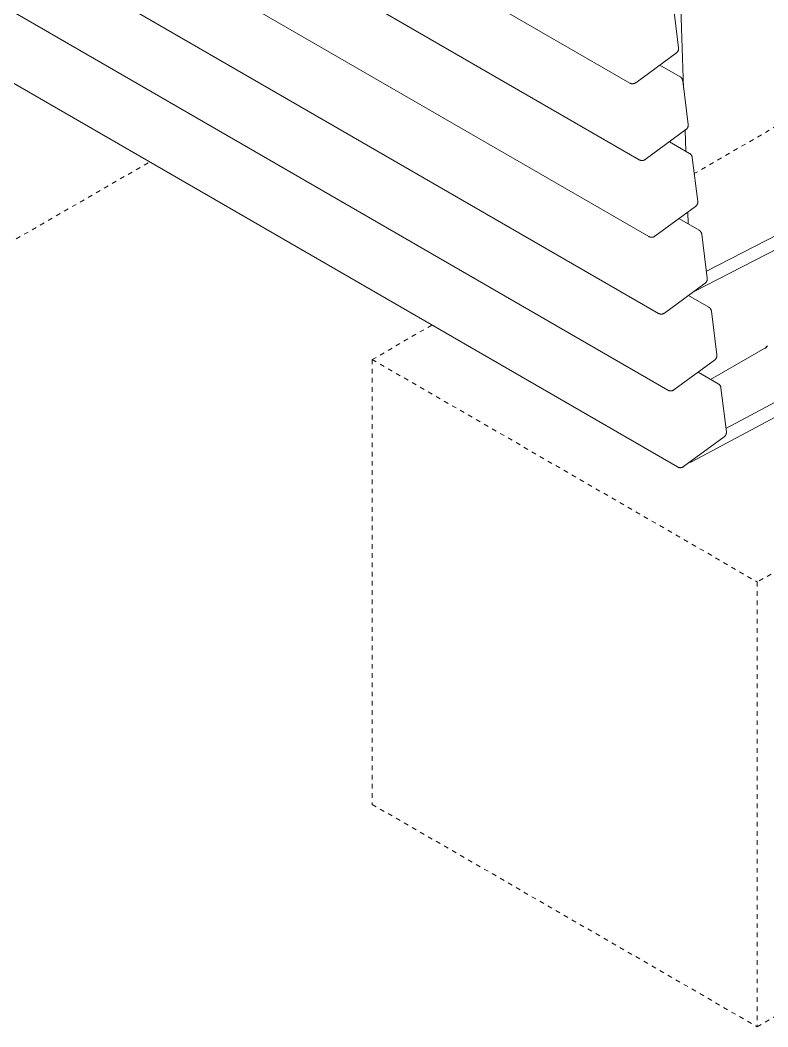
# Model space of a CAD drawing. Header units: inches. Extents: x -12 to 193, y -19 to 105.
# Drawn here: x 151.07 to 167.29, y 3.38 to 25.2 of the extents above; entities that cross this region are included whole.
import ezdxf

# ---------------------------------------------------------------- set-up
doc = ezdxf.new("R2010")
doc.units = ezdxf.units.IN
doc.linetypes.add('HIDDEN', pattern=[1.905, 1.27, -0.635])
doc.layers.add('ZANO_R', color=7, linetype='Continuous', lineweight=0)
doc.layers.add('ZANO_R_przerywana', color=250, linetype='HIDDEN', lineweight=0)

msp = doc.modelspace()

# ---------------------------------------------------------------- linework, layer by layer
at = {"layer": 'ZANO_R'}
for p, q in [((164.29228, 23.83935), (114.34942, 52.67388)), ((164.4996, 22.17489), (114.55673, 51.00941)), ((164.70691, 20.51042), (114.76405, 49.34495)), ((164.91423, 18.84595), (114.97136, 47.68048)), ((165.12154, 17.18148), (115.17868, 46.01601)), ((165.32886, 15.51702), (115.38599, 44.35155)), ((165.46036, 23.72857), (165.33662, 27.38497)), ((165.23301, 25.55392), (165.35147, 24.60279)), ((165.30405, 24.4929), (164.42112, 23.84635)), ((165.30727, 24.49535), (165.30405, 24.4929)), ((165.31041, 24.4979), (165.30727, 24.49535)), ((165.31346, 24.50057), (165.31041, 24.4979)), ((165.31642, 24.50333), (165.31346, 24.50057)), ((165.31928, 24.5062), (165.31642, 24.50333)), ((165.32204, 24.50916), (165.31928, 24.5062)), ((165.3247, 24.51221), (165.32204, 24.50916)), ((165.32725, 24.51536), (165.3247, 24.51221)), ((165.32969, 24.51859), (165.32725, 24.51536)), ((165.33202, 24.5219), (165.32969, 24.51859)), ((165.33423, 24.52529), (165.33202, 24.5219)), ((165.33633, 24.52875), (165.33423, 24.52529)), ((165.33831, 24.53228), (165.33633, 24.52875)), ((165.34016, 24.53588), (165.33831, 24.53228)), ((165.34189, 24.53954), (165.34016, 24.53588)), ((165.3435, 24.54326), (165.34189, 24.53954)), ((165.34497, 24.54703), (165.3435, 24.54326)), ((165.34632, 24.55085), (165.34497, 24.54703)), ((165.34753, 24.55471), (165.34632, 24.55085)), ((165.34861, 24.55861), (165.34753, 24.55471)), ((165.34956, 24.56255), (165.34861, 24.55861)), ((165.35037, 24.56651), (165.34956, 24.56255)), ((165.35105, 24.57051), (165.35037, 24.56651)), ((165.35158, 24.57452), (165.35105, 24.57051)), ((165.35147, 24.60279), (165.3519, 24.59877)), ((165.35198, 24.57855), (165.35158, 24.57452)), ((165.3519, 24.59877), (165.3522, 24.59473)), ((165.35224, 24.58259), (165.35198, 24.57855)), ((165.3522, 24.59473), (165.35235, 24.59068)), ((165.35237, 24.58663), (165.35224, 24.58259)), ((165.35235, 24.59068), (165.35237, 24.58663)), ((164.94467, 24.22973), (165.38217, 23.97714)), ((164.29579, 23.83741), (164.29228, 23.83935)), ((164.29937, 23.83558), (164.29579, 23.83741)), ((164.303, 23.83387), (164.29937, 23.83558)), ((164.30669, 23.83229), (164.303, 23.83387)), ((164.31043, 23.83084), (164.30669, 23.83229)), ((164.31422, 23.82951), (164.31043, 23.83084)), ((164.31805, 23.82832), (164.31422, 23.82951)), ((164.32192, 23.82725), (164.31805, 23.82832)), ((164.32583, 23.82632), (164.32192, 23.82725)), ((164.32976, 23.82552), (164.32583, 23.82632)), ((164.33372, 23.82485), (164.32976, 23.82552)), ((164.3377, 23.82432), (164.33372, 23.82485)), ((164.3417, 23.82392), (164.3377, 23.82432)), ((164.3457, 23.82366), (164.3417, 23.82392)), ((164.34971, 23.82354), (164.3457, 23.82366)), ((164.35373, 23.82355), (164.34971, 23.82354)), ((164.35774, 23.8237), (164.35373, 23.82355)), ((164.36174, 23.82399), (164.35774, 23.8237)), ((164.36574, 23.82441), (164.36174, 23.82399)), ((164.36971, 23.82497), (164.36574, 23.82441)), ((164.37367, 23.82566), (164.36971, 23.82497)), ((164.37759, 23.82649), (164.37367, 23.82566)), ((164.38149, 23.82744), (164.37759, 23.82649)), ((164.38536, 23.82854), (164.38149, 23.82744)), ((164.38918, 23.82976), (164.38536, 23.82854)), ((164.39296, 23.83111), (164.38918, 23.82976)), ((164.39669, 23.83259), (164.39296, 23.83111)), ((164.40037, 23.83419), (164.39669, 23.83259)), ((164.404, 23.83592), (164.40037, 23.83419)), ((164.40756, 23.83777), (164.404, 23.83592)), ((164.41106, 23.83974), (164.40756, 23.83777)), ((164.41448, 23.84183), (164.41106, 23.83974)), ((164.41784, 23.84403), (164.41448, 23.84183)), ((164.42112, 23.84635), (164.41784, 23.84403)), ((165.38217, 23.97714), (165.38563, 23.97506)), ((165.38563, 23.97506), (165.38902, 23.97286)), ((165.38902, 23.97286), (165.39234, 23.97055)), ((165.39234, 23.97055), (165.39557, 23.96813)), ((165.39557, 23.96813), (165.39871, 23.9656)), ((165.39871, 23.9656), (165.40177, 23.96296)), ((165.40177, 23.96296), (165.40474, 23.96022)), ((165.40474, 23.96022), (165.40761, 23.95738)), ((165.40761, 23.95738), (165.41038, 23.95444)), ((165.41038, 23.95444), (165.41305, 23.95141)), ((165.41305, 23.95141), (165.41562, 23.94829)), ((165.41562, 23.94829), (165.41807, 23.94509)), ((165.41807, 23.94509), (165.42042, 23.9418)), ((165.42042, 23.9418), (165.42265, 23.93843)), ((165.42265, 23.93843), (165.42477, 23.93499)), ((165.42477, 23.93499), (165.42676, 23.93148)), ((165.42676, 23.93148), (165.42864, 23.92791)), ((165.42864, 23.92791), (165.43039, 23.92427)), ((165.43039, 23.92427), (165.43202, 23.92057)), ((165.43202, 23.92057), (165.43352, 23.91682)), ((165.43352, 23.91682), (165.43489, 23.91302)), ((165.43489, 23.91302), (165.43613, 23.90918)), ((165.43613, 23.90918), (165.43724, 23.90529)), ((165.43724, 23.90529), (165.43821, 23.90137)), ((165.43821, 23.90137), (165.43905, 23.89742)), ((165.43905, 23.89742), (165.43975, 23.89345)), ((165.43975, 23.89345), (165.44032, 23.88945)), ((165.44032, 23.88945), (165.55879, 22.93832)), ((173.58784, 23.38697), (165.68696, 19.31849)), ((173.30945, 23.5477), (165.95461, 19.7604)), ((165.55879, 22.93832), (165.55922, 22.9343)), ((165.5593, 22.91408), (165.5589, 22.91005)), ((165.55922, 22.9343), (165.55951, 22.93026)), ((165.55956, 22.91812), (165.5593, 22.91408)), ((165.55951, 22.93026), (165.55967, 22.92622)), ((165.55968, 22.92217), (165.55956, 22.91812)), ((165.55967, 22.92622), (165.55968, 22.92217)), ((165.51136, 22.82843), (164.62843, 22.18188)), ((165.50666, 22.36049), (165.49132, 22.81375)), ((165.51459, 22.83088), (165.51136, 22.82843)), ((165.51773, 22.83344), (165.51459, 22.83088)), ((165.52078, 22.8361), (165.51773, 22.83344)), ((165.52373, 22.83887), (165.52078, 22.8361)), ((165.52659, 22.84173), (165.52373, 22.83887)), ((165.52935, 22.84469), (165.52659, 22.84173)), ((165.53201, 22.84775), (165.52935, 22.84469)), ((165.53456, 22.85089), (165.53201, 22.84775)), ((165.537, 22.85412), (165.53456, 22.85089)), ((165.53933, 22.85743), (165.537, 22.85412)), ((165.54155, 22.86082), (165.53933, 22.85743)), ((165.54365, 22.86428), (165.54155, 22.86082)), ((165.54562, 22.86782), (165.54365, 22.86428)), ((165.54748, 22.87142), (165.54562, 22.86782)), ((165.54921, 22.87508), (165.54748, 22.87142)), ((165.55081, 22.87879), (165.54921, 22.87508)), ((165.55229, 22.88256), (165.55081, 22.87879)), ((165.55363, 22.88638), (165.55229, 22.88256)), ((165.55485, 22.89024), (165.55363, 22.88638)), ((165.55593, 22.89414), (165.55485, 22.89024)), ((165.55688, 22.89808), (165.55593, 22.89414)), ((165.55769, 22.90205), (165.55688, 22.89808)), ((165.55836, 22.90604), (165.55769, 22.90205)), ((165.5589, 22.91005), (165.55836, 22.90604)), ((165.15198, 22.56526), (165.58949, 22.31267)), ((165.58949, 22.31267), (165.59295, 22.31059)), ((165.59295, 22.31059), (165.59634, 22.30839)), ((165.59634, 22.30839), (165.59965, 22.30608)), ((165.59965, 22.30608), (165.60288, 22.30366)), ((165.60288, 22.30366), (165.60603, 22.30113)), ((165.60603, 22.30113), (165.60909, 22.29849)), ((165.60909, 22.29849), (165.61205, 22.29575)), ((165.61205, 22.29575), (165.61493, 22.29291)), ((165.61493, 22.29291), (165.6177, 22.28997)), ((165.6177, 22.28997), (165.62037, 22.28694)), ((165.62037, 22.28694), (165.62293, 22.28382)), ((165.62293, 22.28382), (165.62539, 22.28062)), ((165.62539, 22.28062), (165.62774, 22.27733)), ((165.62774, 22.27733), (165.62997, 22.27397)), ((165.62997, 22.27397), (165.63208, 22.27053)), ((165.63208, 22.27053), (165.63408, 22.26701)), ((165.63408, 22.26701), (165.63596, 22.26344)), ((165.63596, 22.26344), (165.63771, 22.2598)), ((165.63771, 22.2598), (165.63933, 22.2561)), ((164.50311, 22.17294), (164.4996, 22.17489)), ((164.50668, 22.17111), (164.50311, 22.17294)), ((164.51032, 22.16941), (164.50668, 22.17111)), ((164.51401, 22.16783), (164.51032, 22.16941)), ((164.51775, 22.16637), (164.51401, 22.16783)), ((164.52154, 22.16505), (164.51775, 22.16637)), ((164.52537, 22.16385), (164.52154, 22.16505)), ((164.52924, 22.16278), (164.52537, 22.16385)), ((164.53314, 22.16185), (164.52924, 22.16278)), ((164.53708, 22.16105), (164.53314, 22.16185)), ((164.54104, 22.16038), (164.53708, 22.16105)), ((164.54502, 22.15985), (164.54104, 22.16038)), ((164.54901, 22.15946), (164.54502, 22.15985)), ((164.55302, 22.1592), (164.54901, 22.15946)), ((164.55703, 22.15907), (164.55302, 22.1592)), ((164.56104, 22.15909), (164.55703, 22.15907)), ((164.56505, 22.15924), (164.56104, 22.15909)), ((164.56906, 22.15952), (164.56505, 22.15924)), ((164.57305, 22.15994), (164.56906, 22.15952)), ((164.57703, 22.1605), (164.57305, 22.15994)), ((164.58098, 22.16119), (164.57703, 22.1605)), ((164.58491, 22.16202), (164.58098, 22.16119)), ((164.58881, 22.16298), (164.58491, 22.16202)), ((164.59267, 22.16407), (164.58881, 22.16298)), ((164.5965, 22.16529), (164.59267, 22.16407)), ((164.60028, 22.16664), (164.5965, 22.16529)), ((164.60401, 22.16812), (164.60028, 22.16664)), ((164.60769, 22.16972), (164.60401, 22.16812)), ((164.61131, 22.17145), (164.60769, 22.16972)), ((164.61487, 22.1733), (164.61131, 22.17145)), ((164.61837, 22.17527), (164.61487, 22.1733)), ((164.6218, 22.17736), (164.61837, 22.17527)), ((164.62515, 22.17956), (164.6218, 22.17736)), ((164.62843, 22.18188), (164.62515, 22.17956)), ((165.63933, 22.2561), (165.64083, 22.25235)), ((165.64083, 22.25235), (165.6422, 22.24855)), ((165.6422, 22.24855), (165.64344, 22.24471)), ((165.64344, 22.24471), (165.64455, 22.24083)), ((165.64455, 22.24083), (165.64553, 22.23691)), ((165.64553, 22.23691), (165.64637, 22.23296)), ((165.64637, 22.23296), (165.64707, 22.22898)), ((165.64707, 22.22898), (165.64764, 22.22498)), ((165.64764, 22.22498), (165.7661, 21.27386)), ((165.72504, 21.16897), (165.7219, 21.16641)), ((165.72809, 21.17163), (165.72504, 21.16897)), ((165.73105, 21.1744), (165.72809, 21.17163)), ((165.73391, 21.17726), (165.73105, 21.1744)), ((165.73667, 21.18023), (165.73391, 21.17726)), ((165.73933, 21.18328), (165.73667, 21.18023)), ((165.74188, 21.18642), (165.73933, 21.18328)), ((165.74432, 21.18965), (165.74188, 21.18642)), ((165.74665, 21.19296), (165.74432, 21.18965)), ((165.74886, 21.19635), (165.74665, 21.19296)), ((165.75096, 21.19982), (165.74886, 21.19635)), ((165.75294, 21.20335), (165.75096, 21.19982)), ((165.75479, 21.20695), (165.75294, 21.20335)), ((165.75652, 21.21061), (165.75479, 21.20695)), ((165.75813, 21.21433), (165.75652, 21.21061)), ((165.7596, 21.2181), (165.75813, 21.21433)), ((165.76095, 21.22191), (165.7596, 21.2181)), ((165.76216, 21.22578), (165.76095, 21.22191)), ((165.76324, 21.22968), (165.76216, 21.22578)), ((165.76419, 21.23361), (165.76324, 21.22968)), ((165.765, 21.23758), (165.76419, 21.23361)), ((165.76568, 21.24157), (165.765, 21.23758)), ((165.76621, 21.24558), (165.76568, 21.24157)), ((165.7661, 21.27386), (165.76653, 21.26983)), ((165.76661, 21.24961), (165.76621, 21.24558)), ((165.76653, 21.26983), (165.76683, 21.26579)), ((165.76688, 21.25365), (165.76661, 21.24961)), ((165.76683, 21.26579), (165.76698, 21.26175)), ((165.767, 21.2577), (165.76688, 21.25365)), ((165.76698, 21.26175), (165.767, 21.2577)), ((165.71868, 21.16397), (164.83575, 20.51741)), ((165.55998, 20.78493), (165.5513, 21.0414)), ((165.7219, 21.16641), (165.71868, 21.16397)), ((166.37923, 16.35123), (175.1502, 21.03517)), ((165.3593, 20.9008), (165.7968, 20.6482)), ((164.83247, 20.5151), (164.82911, 20.51289)), ((164.83575, 20.51741), (164.83247, 20.5151)), ((165.64288, 15.63654), (175.1502, 20.71371)), ((165.7968, 20.6482), (165.80027, 20.64612)), ((165.80027, 20.64612), (165.80365, 20.64393)), ((165.80365, 20.64393), (165.80697, 20.64162)), ((165.80697, 20.64162), (165.8102, 20.63919)), ((165.8102, 20.63919), (165.81335, 20.63666)), ((165.81335, 20.63666), (165.8164, 20.63402)), ((165.8164, 20.63402), (165.81937, 20.63128)), ((165.81937, 20.63128), (165.82224, 20.62844)), ((165.82224, 20.62844), (165.82501, 20.62551)), ((165.82501, 20.62551), (165.82768, 20.62248)), ((165.82768, 20.62248), (165.83025, 20.61936)), ((165.83025, 20.61936), (165.83271, 20.61615)), ((165.83271, 20.61615), (165.83505, 20.61286)), ((165.83505, 20.61286), (165.83728, 20.6095)), ((165.83728, 20.6095), (165.8394, 20.60606)), ((165.8394, 20.60606), (165.8414, 20.60255)), ((165.8414, 20.60255), (165.84327, 20.59897)), ((165.84327, 20.59897), (165.84502, 20.59533)), ((165.84502, 20.59533), (165.84665, 20.59164)), ((165.84665, 20.59164), (165.84815, 20.58789)), ((165.84815, 20.58789), (165.84952, 20.58409)), ((165.84952, 20.58409), (165.85076, 20.58024)), ((165.85076, 20.58024), (165.85187, 20.57636)), ((165.85187, 20.57636), (165.85284, 20.57244)), ((165.85284, 20.57244), (165.85368, 20.56849)), ((165.85368, 20.56849), (165.85438, 20.56451)), ((165.85438, 20.56451), (165.85495, 20.56051)), ((165.85495, 20.56051), (165.97342, 19.60939)), ((164.71042, 20.50847), (164.70691, 20.51042)), ((164.714, 20.50664), (164.71042, 20.50847)), ((164.71763, 20.50494), (164.714, 20.50664)), ((164.72132, 20.50336), (164.71763, 20.50494)), ((164.72506, 20.5019), (164.72132, 20.50336)), ((164.72885, 20.50058), (164.72506, 20.5019)), ((164.73268, 20.49938), (164.72885, 20.50058)), ((164.73655, 20.49832), (164.73268, 20.49938)), ((164.74046, 20.49738), (164.73655, 20.49832)), ((164.74439, 20.49658), (164.74046, 20.49738)), ((164.74835, 20.49592), (164.74439, 20.49658)), ((164.75233, 20.49539), (164.74835, 20.49592)), ((164.75633, 20.49499), (164.75233, 20.49539)), ((164.76033, 20.49473), (164.75633, 20.49499)), ((164.76434, 20.49461), (164.76033, 20.49473)), ((164.76836, 20.49462), (164.76434, 20.49461)), ((164.77237, 20.49477), (164.76836, 20.49462)), ((164.77637, 20.49505), (164.77237, 20.49477)), ((164.78037, 20.49548), (164.77637, 20.49505)), ((164.78434, 20.49603), (164.78037, 20.49548)), ((164.7883, 20.49673), (164.78434, 20.49603)), ((164.79222, 20.49755), (164.7883, 20.49673)), ((164.79612, 20.49851), (164.79222, 20.49755)), ((164.79999, 20.4996), (164.79612, 20.49851)), ((164.80381, 20.50082), (164.79999, 20.4996)), ((164.80759, 20.50217), (164.80381, 20.50082)), ((164.81132, 20.50365), (164.80759, 20.50217)), ((164.815, 20.50526), (164.81132, 20.50365)), ((164.81863, 20.50698), (164.815, 20.50526)), ((164.82219, 20.50883), (164.81863, 20.50698)), ((164.82569, 20.51081), (164.82219, 20.50883)), ((164.82911, 20.51289), (164.82569, 20.51081)), ((165.92599, 19.4995), (165.04306, 18.85295)), ((165.92922, 19.50195), (165.92599, 19.4995)), ((165.93236, 19.5045), (165.92922, 19.50195)), ((165.93541, 19.50717), (165.93236, 19.5045)), ((165.93836, 19.50993), (165.93541, 19.50717)), ((165.94122, 19.5128), (165.93836, 19.50993)), ((165.94399, 19.51576), (165.94122, 19.5128)), ((165.94664, 19.51881), (165.94399, 19.51576)), ((165.94919, 19.52196), (165.94664, 19.51881)), ((165.95163, 19.52519), (165.94919, 19.52196)), ((165.95396, 19.5285), (165.95163, 19.52519)), ((165.95618, 19.53189), (165.95396, 19.5285)), ((165.95828, 19.53535), (165.95618, 19.53189)), ((165.96025, 19.53888), (165.95828, 19.53535)), ((165.96211, 19.54248), (165.96025, 19.53888)), ((165.96384, 19.54614), (165.96211, 19.54248)), ((165.96544, 19.54986), (165.96384, 19.54614)), ((165.96692, 19.55363), (165.96544, 19.54986)), ((165.96826, 19.55745), (165.96692, 19.55363)), ((165.96948, 19.56131), (165.96826, 19.55745)), ((165.97056, 19.56521), (165.96948, 19.56131)), ((165.97151, 19.56915), (165.97056, 19.56521)), ((165.97232, 19.57311), (165.97151, 19.56915)), ((165.97299, 19.5771), (165.97232, 19.57311)), ((165.97353, 19.58112), (165.97299, 19.5771)), ((165.97342, 19.60939), (165.97385, 19.60536)), ((165.97393, 19.58515), (165.97353, 19.58112)), ((165.97385, 19.60536), (165.97414, 19.60133)), ((165.97419, 19.58919), (165.97393, 19.58515)), ((165.97414, 19.60133), (165.9743, 19.59728)), ((165.97431, 19.59323), (165.97419, 19.58919)), ((165.9743, 19.59728), (165.97431, 19.59323)), ((165.56661, 19.23633), (166.00412, 18.98373)), ((165.67207, 19.3124), (165.66948, 19.31166)), ((165.67462, 19.31322), (165.67207, 19.3124)), ((165.67715, 19.31412), (165.67462, 19.31322)), ((165.67966, 19.3151), (165.67715, 19.31412)), ((165.68213, 19.31615), (165.67966, 19.3151)), ((165.68456, 19.31728), (165.68213, 19.31615)), ((165.68696, 19.31849), (165.68456, 19.31728)), ((164.91774, 18.844), (164.91423, 18.84595)), ((164.92131, 18.84218), (164.91774, 18.844)), ((164.92495, 18.84047), (164.92131, 18.84218)), ((164.92864, 18.83889), (164.92495, 18.84047)), ((164.93238, 18.83744), (164.92864, 18.83889)), ((164.93617, 18.83611), (164.93238, 18.83744)), ((164.94, 18.83491), (164.93617, 18.83611)), ((164.94387, 18.83385), (164.94, 18.83491)), ((164.94777, 18.83292), (164.94387, 18.83385)), ((164.95171, 18.83212), (164.94777, 18.83292)), ((164.95567, 18.83145), (164.95171, 18.83212)), ((164.95965, 18.83092), (164.95567, 18.83145)), ((164.96364, 18.83052), (164.95965, 18.83092)), ((164.96765, 18.83026), (164.96364, 18.83052)), ((164.97166, 18.83014), (164.96765, 18.83026)), ((164.97567, 18.83015), (164.97166, 18.83014)), ((164.97969, 18.8303), (164.97567, 18.83015)), ((164.98369, 18.83059), (164.97969, 18.8303)), ((164.98768, 18.83101), (164.98369, 18.83059)), ((164.99166, 18.83157), (164.98768, 18.83101)), ((164.99561, 18.83226), (164.99166, 18.83157)), ((164.99954, 18.83308), (164.99561, 18.83226)), ((165.00344, 18.83404), (164.99954, 18.83308)), ((165.0073, 18.83513), (165.00344, 18.83404)), ((165.01113, 18.83635), (165.0073, 18.83513)), ((165.01491, 18.83771), (165.01113, 18.83635)), ((165.01864, 18.83918), (165.01491, 18.83771)), ((165.02232, 18.84079), (165.01864, 18.83918)), ((165.02594, 18.84252), (165.02232, 18.84079)), ((165.0295, 18.84437), (165.02594, 18.84252)), ((165.033, 18.84634), (165.0295, 18.84437)), ((165.03643, 18.84843), (165.033, 18.84634)), ((165.03979, 18.85063), (165.03643, 18.84843)), ((165.04306, 18.85295), (165.03979, 18.85063)), ((166.00412, 18.98373), (166.00758, 18.98166)), ((166.00758, 18.98166), (166.01097, 18.97946)), ((166.01097, 18.97946), (166.01428, 18.97715)), ((166.01428, 18.97715), (166.01751, 18.97473)), ((166.01751, 18.97473), (166.02066, 18.9722)), ((166.02066, 18.9722), (166.02372, 18.96956)), ((166.02372, 18.96956), (166.02669, 18.96682)), ((166.02669, 18.96682), (166.02956, 18.96398)), ((166.02956, 18.96398), (166.03233, 18.96104)), ((166.03233, 18.96104), (166.035, 18.95801)), ((166.035, 18.95801), (166.03756, 18.95489)), ((166.03756, 18.95489), (166.04002, 18.95168)), ((166.04002, 18.95168), (166.04237, 18.9484)), ((166.04237, 18.9484), (166.0446, 18.94503)), ((166.0446, 18.94503), (166.04671, 18.94159)), ((166.04671, 18.94159), (166.04871, 18.93808)), ((166.04871, 18.93808), (166.05059, 18.9345)), ((166.05059, 18.9345), (166.05234, 18.93086)), ((166.05234, 18.93086), (166.05397, 18.92717)), ((166.05397, 18.92717), (166.05546, 18.92342)), ((166.05546, 18.92342), (166.05684, 18.91962)), ((166.05684, 18.91962), (166.05807, 18.91578)), ((166.05807, 18.91578), (166.05918, 18.91189)), ((166.05918, 18.91189), (166.06016, 18.90797)), ((166.06016, 18.90797), (166.061, 18.90402)), ((166.061, 18.90402), (166.0617, 18.90005)), ((166.0617, 18.90005), (166.06227, 18.89605)), ((166.06227, 18.89605), (166.18073, 17.94492)), ((167.24524, 18.1123), (167.24589, 18.11367)), ((167.24589, 18.11367), (167.24659, 18.11502)), ((167.24659, 18.11502), (167.24734, 18.11634)), ((167.24734, 18.11634), (167.24813, 18.11764)), ((167.24813, 18.11764), (167.24896, 18.11891)), ((167.24896, 18.11891), (167.24984, 18.12014)), ((167.24984, 18.12014), (167.25076, 18.12135)), ((167.25076, 18.12135), (167.25172, 18.12253)), ((167.25172, 18.12253), (167.25272, 18.12367)), ((167.25272, 18.12367), (167.25375, 18.12478)), ((167.25375, 18.12478), (167.25483, 18.12585)), ((167.25483, 18.12585), (167.25594, 18.12688)), ((167.25574, 18.12549), (167.25609, 18.12505)), ((167.25594, 18.12688), (167.25708, 18.12788)), ((167.25609, 18.12505), (167.25643, 18.1246)), ((167.25643, 18.1246), (167.25675, 18.12414)), ((167.25675, 18.12414), (167.25706, 18.12367)), ((167.25706, 18.12367), (167.25735, 18.12319)), ((167.25708, 18.12788), (167.25826, 18.12883)), ((167.25735, 18.12319), (167.25763, 18.1227)), ((167.25763, 18.1227), (167.25788, 18.1222)), ((167.25788, 18.1222), (167.25813, 18.12169)), ((167.25813, 18.12169), (167.25835, 18.12118)), ((167.25826, 18.12883), (167.25947, 18.12975)), ((167.25835, 18.12118), (167.25855, 18.12065)), ((167.25855, 18.12065), (167.25874, 18.12012)), ((167.25874, 18.12012), (167.25891, 18.11959)), ((167.25891, 18.11959), (167.25906, 18.11905)), ((167.25906, 18.11905), (167.25919, 18.1185)), ((167.25919, 18.1185), (167.2593, 18.11795)), ((167.2593, 18.11795), (167.25939, 18.1174)), ((167.25945, 18.11291), (167.25937, 18.11236)), ((167.25939, 18.1174), (167.25947, 18.11684)), ((167.25951, 18.11347), (167.25945, 18.11291)), ((167.25947, 18.12975), (167.26072, 18.13062)), ((167.25947, 18.11684), (167.25952, 18.11628)), ((167.25955, 18.11403), (167.25951, 18.11347)), ((167.25952, 18.11628), (167.25956, 18.11572)), ((167.25957, 18.11459), (167.25955, 18.11403)), ((167.25956, 18.11572), (167.25958, 18.11516)), ((167.25958, 18.11516), (167.25957, 18.11459)), ((167.26072, 18.13062), (167.26199, 18.13145)), ((167.26199, 18.13145), (167.26329, 18.13223)), ((167.26329, 18.13223), (167.26461, 18.13297)), ((167.26461, 18.13297), (167.26596, 18.13367)), ((167.26596, 18.13367), (167.26733, 18.13432)), ((167.26733, 18.13432), (167.26872, 18.13492)), ((167.26872, 18.13492), (167.27014, 18.13547)), ((167.27014, 18.13547), (167.27157, 18.13597)), ((167.27157, 18.13597), (167.27302, 18.13643)), ((167.27302, 18.13643), (167.27448, 18.13683)), ((167.27448, 18.13683), (167.27595, 18.13719)), ((167.27595, 18.13719), (167.27744, 18.13749)), ((167.27744, 18.13749), (167.27894, 18.13775)), ((167.27894, 18.13775), (167.28044, 18.13795)), ((167.28044, 18.13795), (167.28195, 18.1381)), ((167.28195, 18.1381), (167.28346, 18.1382)), ((167.28346, 18.1382), (167.28498, 18.13824)), ((167.28498, 18.13824), (167.2865, 18.13824)), ((167.2865, 18.13824), (167.28801, 18.13818)), ((167.22041, 18.09272), (166.04609, 17.41473)), ((166.17679, 17.89684), (166.17558, 17.89298)), ((166.17787, 17.90074), (166.17679, 17.89684)), ((166.17882, 17.90468), (166.17787, 17.90074)), ((166.17963, 17.90865), (166.17882, 17.90468)), ((166.18031, 17.91264), (166.17963, 17.90865)), ((166.18084, 17.91665), (166.18031, 17.91264)), ((166.18073, 17.94492), (166.18116, 17.9409)), ((166.18124, 17.92068), (166.18084, 17.91665)), ((166.18116, 17.9409), (166.18146, 17.93686)), ((166.18151, 17.92472), (166.18124, 17.92068)), ((166.18146, 17.93686), (166.18161, 17.93281)), ((166.18163, 17.92877), (166.18151, 17.92472)), ((166.18161, 17.93281), (166.18163, 17.92877)), ((167.22234, 18.09272), (167.22041, 18.09272)), ((167.22427, 18.09278), (167.22234, 18.09272)), ((167.22619, 18.0929), (167.22427, 18.09278)), ((167.22811, 18.0931), (167.22619, 18.0929)), ((167.23002, 18.09335), (167.22811, 18.0931)), ((167.23193, 18.09367), (167.23002, 18.09335)), ((167.23382, 18.09406), (167.23193, 18.09367)), ((167.23569, 18.09451), (167.23382, 18.09406)), ((167.23755, 18.09502), (167.23569, 18.09451)), ((167.23939, 18.09559), (167.23755, 18.09502)), ((167.24121, 18.09623), (167.23939, 18.09559)), ((167.24301, 18.09693), (167.24121, 18.09623)), ((167.2413, 18.09619), (167.24141, 18.0977)), ((167.24141, 18.0977), (167.24156, 18.09921)), ((167.24156, 18.09921), (167.24177, 18.10071)), ((167.24177, 18.10071), (167.24203, 18.10221)), ((167.24203, 18.10221), (167.24234, 18.10369)), ((167.24234, 18.10369), (167.2427, 18.10517)), ((167.2427, 18.10517), (167.24311, 18.10663)), ((167.24479, 18.09769), (167.24301, 18.09693)), ((167.24311, 18.10663), (167.24357, 18.10807)), ((167.24357, 18.10807), (167.24408, 18.1095)), ((167.24408, 18.1095), (167.24463, 18.11091)), ((167.24463, 18.11091), (167.24524, 18.1123)), ((167.24653, 18.0985), (167.24479, 18.09769)), ((167.24825, 18.09938), (167.24653, 18.0985)), ((167.24878, 18.09956), (167.24825, 18.09938)), ((167.24931, 18.09976), (167.24878, 18.09956)), ((167.24982, 18.09998), (167.24931, 18.09976)), ((167.25033, 18.10022), (167.24982, 18.09998)), ((167.25084, 18.10047), (167.25033, 18.10022)), ((167.25133, 18.10074), (167.25084, 18.10047)), ((167.25181, 18.10103), (167.25133, 18.10074)), ((167.25228, 18.10133), (167.25181, 18.10103)), ((167.25275, 18.10165), (167.25228, 18.10133)), ((167.2532, 18.10199), (167.25275, 18.10165)), ((167.25364, 18.10234), (167.2532, 18.10199)), ((167.25406, 18.1027), (167.25364, 18.10234)), ((167.25448, 18.10308), (167.25406, 18.1027)), ((167.25488, 18.10347), (167.25448, 18.10308)), ((167.25527, 18.10388), (167.25488, 18.10347)), ((167.25564, 18.1043), (167.25527, 18.10388)), ((167.256, 18.10474), (167.25564, 18.1043)), ((167.25634, 18.10518), (167.256, 18.10474)), ((167.25667, 18.10564), (167.25634, 18.10518)), ((167.25698, 18.1061), (167.25667, 18.10564)), ((167.25727, 18.10658), (167.25698, 18.1061)), ((167.25755, 18.10707), (167.25727, 18.10658)), ((167.25782, 18.10757), (167.25755, 18.10707)), ((167.25806, 18.10807), (167.25782, 18.10757)), ((167.25829, 18.10859), (167.25806, 18.10807)), ((167.2585, 18.10911), (167.25829, 18.10859)), ((167.25869, 18.10964), (167.2585, 18.10911)), ((167.25886, 18.11017), (167.25869, 18.10964)), ((167.25902, 18.11071), (167.25886, 18.11017)), ((167.25915, 18.11126), (167.25902, 18.11071)), ((167.25927, 18.11181), (167.25915, 18.11126)), ((167.25937, 18.11236), (167.25927, 18.11181)), ((166.13331, 17.83503), (165.25038, 17.18848)), ((166.13653, 17.83748), (166.13331, 17.83503)), ((166.13967, 17.84004), (166.13653, 17.83748)), ((166.14272, 17.8427), (166.13967, 17.84004)), ((166.14568, 17.84546), (166.14272, 17.8427)), ((166.14854, 17.84833), (166.14568, 17.84546)), ((166.1513, 17.85129), (166.14854, 17.84833)), ((166.15396, 17.85435), (166.1513, 17.85129)), ((166.15651, 17.85749), (166.15396, 17.85435)), ((166.15895, 17.86072), (166.15651, 17.85749)), ((166.16128, 17.86403), (166.15895, 17.86072)), ((166.16349, 17.86742), (166.16128, 17.86403)), ((166.16559, 17.87088), (166.16349, 17.86742)), ((166.16757, 17.87441), (166.16559, 17.87088)), ((166.16942, 17.87801), (166.16757, 17.87441)), ((166.17115, 17.88167), (166.16942, 17.87801)), ((166.17276, 17.88539), (166.17115, 17.88167)), ((166.17423, 17.88916), (166.17276, 17.88539)), ((166.17558, 17.89298), (166.17423, 17.88916)), ((165.77393, 17.57186), (166.21143, 17.31927)), ((166.21143, 17.31927), (166.2149, 17.31719)), ((166.2149, 17.31719), (166.21829, 17.31499)), ((166.21829, 17.31499), (166.2216, 17.31268)), ((166.2216, 17.31268), (166.22483, 17.31026)), ((166.22483, 17.31026), (166.22798, 17.30773)), ((166.22798, 17.30773), (166.23103, 17.30509)), ((166.23103, 17.30509), (166.234, 17.30235)), ((166.234, 17.30235), (166.23687, 17.29951)), ((166.23687, 17.29951), (166.23964, 17.29657)), ((166.23964, 17.29657), (166.24231, 17.29354)), ((166.24231, 17.29354), (166.24488, 17.29042)), ((166.24488, 17.29042), (166.24734, 17.28722)), ((166.24734, 17.28722), (166.24968, 17.28393)), ((166.24968, 17.28393), (166.25191, 17.28056)), ((166.25191, 17.28056), (166.25403, 17.27712)), ((166.25403, 17.27712), (166.25603, 17.27361)), ((166.25603, 17.27361), (166.2579, 17.27004)), ((166.2579, 17.27004), (166.25965, 17.2664)), ((166.25965, 17.2664), (166.26128, 17.2627)), ((166.26128, 17.2627), (166.26278, 17.25895)), ((166.26278, 17.25895), (166.26415, 17.25515)), ((166.26415, 17.25515), (166.26539, 17.25131)), ((166.26539, 17.25131), (166.2665, 17.24742)), ((166.2665, 17.24742), (166.26747, 17.24351)), ((166.26747, 17.24351), (166.26831, 17.23955)), ((165.12505, 17.17954), (165.12154, 17.18148)), ((165.12863, 17.17771), (165.12505, 17.17954)), ((165.13226, 17.176), (165.12863, 17.17771)), ((165.13595, 17.17442), (165.13226, 17.176)), ((165.13969, 17.17297), (165.13595, 17.17442)), ((165.14348, 17.17164), (165.13969, 17.17297)), ((165.14732, 17.17045), (165.14348, 17.17164)), ((165.15119, 17.16938), (165.14732, 17.17045)), ((165.15509, 17.16845), (165.15119, 17.16938)), ((165.15902, 17.16765), (165.15509, 17.16845)), ((165.16298, 17.16698), (165.15902, 17.16765)), ((165.16696, 17.16645), (165.16298, 17.16698)), ((165.17096, 17.16606), (165.16696, 17.16645)), ((165.17496, 17.1658), (165.17096, 17.16606)), ((165.17897, 17.16567), (165.17496, 17.1658)), ((165.18299, 17.16569), (165.17897, 17.16567)), ((165.187, 17.16583), (165.18299, 17.16569)), ((165.191, 17.16612), (165.187, 17.16583)), ((165.195, 17.16654), (165.191, 17.16612)), ((165.19897, 17.1671), (165.195, 17.16654)), ((165.20293, 17.16779), (165.19897, 17.1671)), ((165.20686, 17.16862), (165.20293, 17.16779)), ((165.21075, 17.16958), (165.20686, 17.16862)), ((165.21462, 17.17067), (165.21075, 17.16958)), ((165.21844, 17.17189), (165.21462, 17.17067)), ((165.22222, 17.17324), (165.21844, 17.17189)), ((165.22595, 17.17472), (165.22222, 17.17324)), ((165.22963, 17.17632), (165.22595, 17.17472)), ((165.23326, 17.17805), (165.22963, 17.17632)), ((165.23682, 17.1799), (165.23326, 17.17805)), ((165.24032, 17.18187), (165.23682, 17.1799)), ((165.24374, 17.18396), (165.24032, 17.18187)), ((165.2471, 17.18616), (165.24374, 17.18396)), ((165.25038, 17.18848), (165.2471, 17.18616)), ((166.26831, 17.23955), (166.26902, 17.23558)), ((166.26902, 17.23558), (166.26958, 17.23158)), ((166.26958, 17.23158), (166.38805, 16.28046)), ((166.34063, 16.17056), (165.45769, 15.52401)), ((166.34385, 16.17301), (166.34063, 16.17056)), ((166.34699, 16.17557), (166.34385, 16.17301)), ((166.35004, 16.17823), (166.34699, 16.17557)), ((166.353, 16.181), (166.35004, 16.17823)), ((166.35586, 16.18386), (166.353, 16.181)), ((166.35862, 16.18682), (166.35586, 16.18386)), ((166.36127, 16.18988), (166.35862, 16.18682)), ((166.36382, 16.19302), (166.36127, 16.18988)), ((166.36627, 16.19625), (166.36382, 16.19302)), ((166.36859, 16.19956), (166.36627, 16.19625)), ((166.37081, 16.20295), (166.36859, 16.19956)), ((166.37291, 16.20641), (166.37081, 16.20295)), ((166.37488, 16.20995), (166.37291, 16.20641)), ((166.37674, 16.21355), (166.37488, 16.20995)), ((166.37847, 16.21721), (166.37674, 16.21355)), ((166.38007, 16.22092), (166.37847, 16.21721)), ((166.38155, 16.22469), (166.38007, 16.22092)), ((166.38289, 16.22851), (166.38155, 16.22469)), ((166.38411, 16.23237), (166.38289, 16.22851)), ((166.38519, 16.23628), (166.38411, 16.23237)), ((166.38614, 16.24021), (166.38519, 16.23628)), ((166.38695, 16.24418), (166.38614, 16.24021)), ((166.38762, 16.24817), (166.38695, 16.24418)), ((166.38816, 16.25218), (166.38762, 16.24817)), ((166.38805, 16.28046), (166.38848, 16.27643)), ((166.38856, 16.25621), (166.38816, 16.25218)), ((166.38848, 16.27643), (166.38877, 16.27239)), ((166.38882, 16.26025), (166.38856, 16.25621)), ((166.38877, 16.27239), (166.38893, 16.26835)), ((166.38894, 16.2643), (166.38882, 16.26025)), ((166.38893, 16.26835), (166.38894, 16.2643)), ((165.33237, 15.51507), (165.32886, 15.51702)), ((165.33594, 15.51324), (165.33237, 15.51507)), ((165.33958, 15.51154), (165.33594, 15.51324)), ((165.34327, 15.50996), (165.33958, 15.51154)), ((165.34701, 15.5085), (165.34327, 15.50996)), ((165.3508, 15.50718), (165.34701, 15.5085)), ((165.35463, 15.50598), (165.3508, 15.50718)), ((165.3585, 15.50491), (165.35463, 15.50598)), ((165.36241, 15.50398), (165.3585, 15.50491)), ((165.36634, 15.50318), (165.36241, 15.50398)), ((165.3703, 15.50251), (165.36634, 15.50318)), ((165.37428, 15.50198), (165.3703, 15.50251)), ((165.37827, 15.50159), (165.37428, 15.50198)), ((165.38228, 15.50133), (165.37827, 15.50159)), ((165.38629, 15.5012), (165.38228, 15.50133)), ((165.3903, 15.50122), (165.38629, 15.5012)), ((165.39432, 15.50137), (165.3903, 15.50122)), ((165.39832, 15.50165), (165.39432, 15.50137)), ((165.40231, 15.50207), (165.39832, 15.50165)), ((165.40629, 15.50263), (165.40231, 15.50207)), ((165.41024, 15.50332), (165.40629, 15.50263)), ((165.41417, 15.50415), (165.41024, 15.50332)), ((165.41807, 15.50511), (165.41417, 15.50415)), ((165.42193, 15.5062), (165.41807, 15.50511)), ((165.42576, 15.50742), (165.42193, 15.5062)), ((165.42954, 15.50877), (165.42576, 15.50742)), ((165.43327, 15.51025), (165.42954, 15.50877)), ((165.43695, 15.51185), (165.43327, 15.51025)), ((165.44057, 15.51358), (165.43695, 15.51185)), ((165.44413, 15.51543), (165.44057, 15.51358)), ((165.44763, 15.5174), (165.44413, 15.51543)), ((165.45106, 15.51949), (165.44763, 15.5174)), ((165.45442, 15.5217), (165.45106, 15.51949)), ((165.45769, 15.52401), (165.45442, 15.5217)), ((165.58437, 15.61677), (165.59113, 15.61808)), ((165.59113, 15.61808), (165.59784, 15.61961)), ((165.59784, 15.61961), (165.6045, 15.62137)), ((165.6045, 15.62137), (165.6111, 15.62336)), ((165.6111, 15.62336), (165.61763, 15.62556)), ((165.61763, 15.62556), (165.62407, 15.62798)), ((165.62407, 15.62798), (165.63044, 15.63062)), ((165.63044, 15.63062), (165.63671, 15.63348)), ((165.63671, 15.63348), (165.64288, 15.63654))]:
    msp.add_line(p, q, dxfattribs=at)
at = {"layer": 'ZANO_R_przerywana', "ltscale": 0.05}
for p, q in [((170.95678, 24.91744), (165.69095, 21.87722)), ((144.2315, 16.55961), (153.87727, 22.1286)), ((179.30843, 20.09562), (167.05934, 13.0236)), ((160.00181, 18.59259), (158.70769, 17.84543)), ((158.70769, 17.84543), (167.05934, 13.0236)), ((158.70769, 17.84543), (158.70769, 8.20177)), ((167.05934, 13.0236), (167.05934, 3.37995)), ((167.05934, 3.37995), (179.30843, 10.45196)), ((158.70769, 8.20177), (167.05934, 3.37995))]:
    msp.add_line(p, q, dxfattribs=at)

doc.saveas('drawing.dxf')
